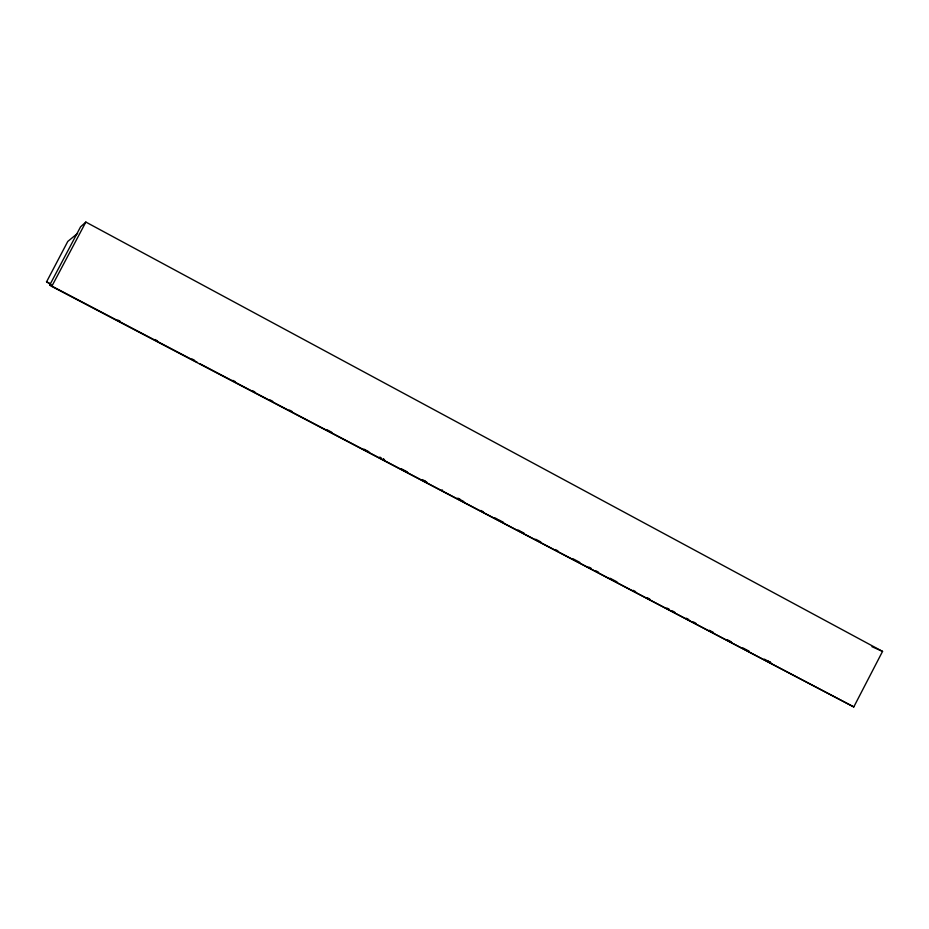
<?xml version="1.0" encoding="UTF-8"?>
<svg xmlns="http://www.w3.org/2000/svg" width="929" height="929" viewBox="0 0 929 929"><rect width="100%" height="100%" fill="white"/><g stroke="black" fill="none" stroke-linecap="round" stroke-linejoin="round"><path stroke-width="1.39" d="M853.786 706.934L882.55 651.403L85.851 222.066L80.568 226.839L49.76 284.994L51.757 286.411L853.786 706.934L199.921 363.727M51.757 286.411L85.851 222.066M77.606 233.376L67.782 241.435L46.589 281.801M871.971 646.689L882.55 651.403M442.599 490.222L442.03 489.92M50.282 283.705L46.45 281.696L51.699 285.122M379.891 457.312L380.902 457.834M383.282 459.065L384.513 459.716L383.282 459.089M117.797 320.052L120.364 321.399M154.922 339.526L157.489 340.873M192.048 359L194.602 360.347M232.842 380.402L235.42 381.749M252.27 390.586L254.825 391.933M270.107 399.946L272.673 401.293M289.453 410.084L292.02 411.431M326.636 429.593L331.781 432.287M363.82 449.102L368.952 451.784M401.014 468.599L407.425 471.967M424.088 480.711L426.864 482.163M457.707 498.339L460.273 499.686M461.283 500.208L463.838 501.555M480.827 510.462L483.405 511.809M494.971 517.883L497.538 519.23M498.467 519.717L503.599 522.412M518.092 530.006L520.67 531.353M521.541 531.829L524.107 533.165M535.65 539.226L540.783 541.909M555.356 549.55L557.923 550.897M572.833 558.724L579.766 562.359M588.765 567.073L591.332 568.42M595.919 570.836L598.485 572.183M610.028 578.233L617.03 581.902M633.102 590.333L635.668 591.68M647.211 597.73L649.777 599.077M666.848 608.03L669.379 609.354M672.178 610.829L674.744 612.176M686.252 618.203L688.807 619.55M693.371 621.942L695.891 623.266M709.268 630.28L713.565 632.533M727.175 639.675L731.378 641.881M742.863 647.908L749.25 651.252M764.265 659.125L770.664 662.482M49.76 284.994L197.343 362.38M379.798 457.277L380.797 457.8M768.074 661.065L770.64 662.412M457.962 498.269L460.563 499.651M422.312 479.573L425.296 481.141"/></g></svg>
